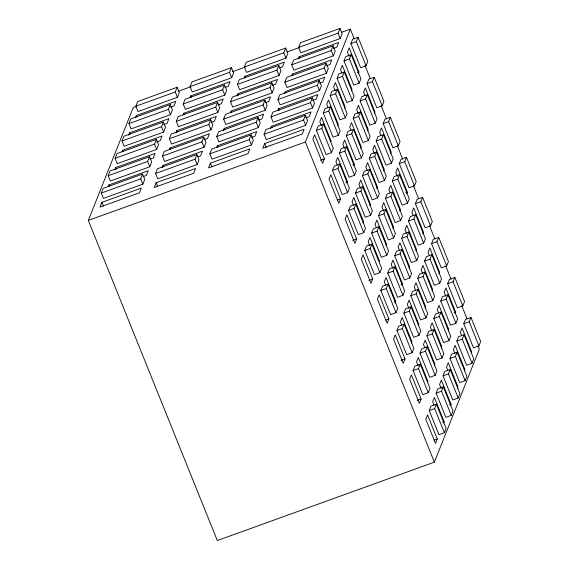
<?xml version="1.0" encoding="UTF-8"?>
<svg xmlns="http://www.w3.org/2000/svg" width="569" height="569" viewBox="0 0 569 569"><rect width="100%" height="100%" fill="white"/><g stroke="black" fill="none" stroke-linecap="round" stroke-linejoin="round"><path stroke-width="0.85" d="M477.981 345.973L479.304 349.266L434.382 462.149L217.308 540.55L88.323 220.416L133.246 107.534L136.581 106.325M101.282 193.062L103.16 188.332L142.613 174.086L144.761 179.42L142.876 184.15L103.43 198.396L101.282 193.062L140.728 178.815L142.613 174.086M108.188 175.7L110.073 170.963L149.526 156.717L151.674 162.051L149.789 166.781L110.336 181.034L108.188 175.7L147.641 161.447L149.526 156.717M115.102 158.331L116.986 153.602L156.432 139.348L158.58 144.682L156.703 149.419L117.25 163.666L115.102 158.331L154.548 144.085L156.432 139.348M122.015 140.963L123.893 136.233L163.346 121.986L165.494 127.321L163.609 132.051L124.163 146.297L122.015 140.963L161.461 126.716L163.346 121.986M128.921 123.594L130.806 118.864L170.259 104.618L172.407 109.952L170.522 114.682L131.076 128.928L128.921 123.594L168.374 109.348L170.259 104.618M135.835 106.232L137.719 101.495L177.165 87.249L179.313 92.583L177.436 97.32L137.983 111.567L135.835 106.232L175.288 91.979L177.165 87.249M101.858 202.351L99.973 207.08L139.426 192.834L141.304 188.104L101.858 202.351L103.394 206.163M108.138 186.561L108.764 184.982L148.217 170.736L146.333 175.465L143.047 176.653M114.739 169.982L115.678 167.62L155.131 153.367L153.246 158.104L149.96 159.292M121.958 151.831L122.591 150.252L162.037 136.005L160.159 140.735L156.866 141.923M128.558 135.251L129.497 132.883L168.95 118.637L167.066 123.366L163.78 124.554M135.472 117.883L136.411 115.514L175.864 101.268L173.979 105.998L170.693 107.185M155.55 173.467L157.428 168.73L196.881 154.483L199.029 159.818L197.144 164.548L157.698 178.801L155.55 173.467L194.996 159.213L196.881 154.483M162.457 156.098L164.341 151.368L203.794 137.115L205.942 142.456L204.058 147.186L164.612 161.432L162.457 156.098L201.91 141.852L203.794 137.115M169.37 138.729L171.255 134L210.701 119.753L212.849 125.088L210.971 129.817L171.518 144.064L169.37 138.729L208.823 124.483L210.701 119.753M176.283 121.361L178.161 116.631L217.614 102.384L219.762 107.719L217.877 112.449L178.431 126.702L176.283 121.361L215.729 107.114L217.614 102.384M183.19 103.999L185.074 99.262L224.527 85.016L226.675 90.35L224.791 95.087L185.345 109.333L183.19 103.999L222.643 89.746L224.527 85.016M190.103 86.63L191.988 81.9L231.434 67.647L233.589 72.988L231.704 77.718L192.251 91.965L190.103 86.63L229.556 72.384L231.434 67.647M156.126 182.749L154.242 187.486L193.695 173.232L195.572 168.502L156.126 182.749L157.663 186.561M162.094 167.748L163.033 165.387L202.486 151.134L200.601 155.87L198.14 156.76M169.32 149.597L169.946 148.018L209.399 133.772L207.514 138.502L204.228 139.69M175.913 133.018L176.859 130.65L216.305 116.403L214.428 121.133L211.135 122.321M183.14 114.86L183.766 113.281L223.219 99.034L221.334 103.764L218.048 104.952M190.053 97.491L190.679 95.919L230.132 81.666L228.247 86.403L224.961 87.59M209.819 153.865L211.696 149.135L251.149 134.881L253.297 140.223L251.413 144.953L211.967 159.199L209.819 153.865L249.265 139.618L251.149 134.881M216.725 136.496L218.61 131.766L258.063 117.52L260.211 122.854L258.326 127.584L218.88 141.83L216.725 136.496L256.178 122.25L258.063 117.52M223.638 119.127L225.523 114.397L264.969 100.151L267.124 105.485L265.239 110.215L225.786 124.469L223.638 119.127L263.091 104.881L264.969 100.151M230.552 101.766L232.429 97.029L271.882 82.782L274.03 88.117L272.146 92.854L232.7 107.1L230.552 101.766L269.998 87.512L271.882 82.782M237.458 84.397L239.343 79.667L278.796 65.414L280.944 70.755L279.059 75.485L239.613 89.731L237.458 84.397L276.911 70.151L278.796 65.414M244.371 67.028L246.256 62.298L285.702 48.052L287.857 53.386L285.972 58.116L246.519 72.363L244.371 67.028L283.824 52.782L285.702 48.052M210.395 163.154L208.51 167.883L247.963 153.637L249.841 148.9L210.395 163.154L211.931 166.959M216.675 147.364L217.301 145.785L256.754 131.539L254.869 136.268L251.583 137.456M223.276 130.785L224.214 128.416L263.667 114.17L261.783 118.9L258.497 120.087M230.502 112.626L231.128 111.047L270.574 96.801L268.696 101.531L265.403 102.719M237.095 96.047L238.034 93.686L277.487 79.432L275.602 84.169L272.316 85.357M244.321 77.896L244.947 76.317L284.4 62.071L282.516 66.801L279.23 67.988M264.087 134.263L265.965 129.533L305.418 115.287L307.566 120.621L305.681 125.351L266.235 139.597L264.087 134.263L303.533 120.016L305.418 115.287M270.993 116.894L272.878 112.164L312.331 97.918L314.479 103.252L312.594 107.982L273.148 122.235L270.993 116.894L310.446 102.648L312.331 97.918M277.907 99.532L279.792 94.795L319.237 80.549L321.393 85.883L319.508 90.62L280.055 104.867L277.907 99.532L317.36 85.279L319.237 80.549M284.82 82.164L286.698 77.434L326.151 63.18L328.299 68.522L326.421 73.252L286.968 87.498L284.82 82.164L324.266 67.917L326.151 63.18M291.726 64.795L293.611 60.065L333.064 45.819L335.212 51.153L333.327 55.883L293.881 70.129L291.726 64.795L331.179 50.549L333.064 45.819M298.64 47.426L300.524 42.696L339.97 28.45L342.125 33.784L340.241 38.514L300.788 52.768L298.64 47.426L338.093 33.18L339.97 28.45M264.663 143.552L262.778 148.281L302.231 134.035L304.109 129.305L264.663 143.552L266.2 147.364M270.631 128.551L271.569 126.183L311.023 111.937L309.138 116.666L305.852 117.854M277.857 110.393L278.483 108.814L317.936 94.568L316.051 99.298L312.765 100.485M284.45 93.814L285.396 91.453L324.842 77.199L322.964 81.936L319.671 83.124M291.677 75.663L292.31 74.084L331.755 59.837L329.871 64.567L326.585 65.755M298.277 59.084L299.216 56.715L338.669 42.469L336.784 47.199L333.498 48.386M434.382 462.149L305.397 142.015L350.319 29.133L341.137 32.447M316.357 130.429L318.107 126.055L323.533 124.092L333.263 148.246L331.521 152.62L326.094 154.583L316.357 130.429L321.784 128.473L323.533 124.092M323.27 113.067L325.013 108.686L330.44 106.723L340.17 130.877L338.427 135.258L333 137.214L323.27 113.067L328.697 111.104L330.44 106.723M330.184 95.699L331.926 91.317L337.353 89.361L347.083 113.508L345.34 117.89L339.913 119.846L330.184 95.699L335.61 93.736L337.353 89.361M337.097 78.33L338.839 73.956L344.266 71.993L353.996 96.14L352.254 100.521L346.827 102.484L337.097 78.33L342.524 76.374L344.266 71.993M344.003 60.968L345.746 56.587L351.173 54.624L360.902 78.778L359.16 83.152L353.733 85.115L344.003 60.968L349.43 59.005L351.173 54.624M350.917 43.6L352.659 39.218L358.086 37.255L367.816 61.409L366.073 65.791L360.646 67.747L350.917 43.6L356.343 41.637L358.086 37.255M324.38 158.886L322.637 163.267L312.907 139.113L314.65 134.739L324.38 158.886L320.503 160.287M337.616 125.614L338.199 124.156L328.469 100.002L326.727 104.383L328.021 107.605M344.529 108.245L345.113 106.787L335.383 82.633L333.64 87.014L335.262 91.04M351.443 90.876L352.019 89.418L342.289 65.271L340.547 69.646L341.848 72.868M358.349 73.515L358.932 72.05L349.202 47.903L347.46 52.284L349.082 56.31M332.481 170.451L334.223 166.07L339.65 164.107L349.38 188.261L347.638 192.642L342.211 194.598L332.481 170.451L337.908 168.488L339.65 164.107M339.394 153.082L341.137 148.701L346.564 146.745L356.294 170.892L354.551 175.273L349.124 177.229L339.394 153.082L344.821 151.119L346.564 146.745M346.308 135.714L348.05 131.332L353.477 129.376L363.207 153.523L361.464 157.905L356.038 159.868L346.308 135.714L351.734 133.758L353.477 129.376M353.214 118.352L354.956 113.971L360.383 112.008L370.12 136.162L368.371 140.536L362.944 142.499L353.214 118.352L358.641 116.389L360.383 112.008M360.127 100.983L361.87 96.602L367.297 94.639L377.027 118.793L375.284 123.174L369.857 125.13L360.127 100.983L365.554 99.02L367.297 94.639M367.041 83.615L368.783 79.233L374.21 77.277L383.94 101.424L382.197 105.806L376.77 107.761L367.041 83.615L372.467 81.651L374.21 77.277M340.504 198.901L338.761 203.282L329.031 179.135L330.774 174.754L340.504 198.901L337.403 200.025M346.834 182.998L347.41 181.532L337.68 157.385L335.938 161.767L337.239 164.989M353.74 165.629L354.323 164.171L344.594 140.017L342.851 144.398L344.473 148.424M360.654 148.26L361.237 146.802L351.507 122.655L349.764 127.029L351.059 130.251M367.567 130.898L368.143 129.433L358.413 105.286L356.671 109.668L358.292 113.693M374.473 113.53L375.056 112.072L365.326 87.918L363.584 92.299L364.878 95.521M348.605 210.466L350.348 206.085L355.774 204.129L365.504 228.276L363.762 232.657L358.335 234.613L348.605 210.466L354.032 208.503L355.774 204.129M355.518 193.097L357.261 188.716L362.688 186.76L372.418 210.907L370.675 215.288L365.248 217.251L355.518 193.097L360.945 191.141L362.688 186.76M362.432 175.729L364.174 171.354L369.601 169.391L379.331 193.545L377.588 197.92L372.162 199.883L362.432 175.729L367.859 173.773L369.601 169.391M369.338 158.367L371.08 153.986L376.507 152.023L386.237 176.177L384.495 180.558L379.068 182.514L369.338 158.367L374.765 156.404L376.507 152.023M376.251 140.998L377.994 136.617L383.421 134.661L393.151 158.808L391.408 163.189L385.981 165.145L376.251 140.998L381.678 139.035L383.421 134.661M383.165 123.629L384.907 119.255L390.334 117.292L400.064 141.439L398.321 145.82L392.894 147.784L383.165 123.629L388.591 121.674L390.334 117.292M356.621 238.916L354.878 243.297L345.148 219.15L346.891 214.769L356.621 238.916L352.744 240.317M362.958 223.012L363.534 221.554L353.804 197.4L352.062 201.782L353.356 205.004M369.864 205.644L370.447 204.186L360.718 180.039L358.975 184.413L360.597 188.439M376.778 188.282L377.361 186.817L367.624 162.67L365.881 167.051L367.183 170.266M383.691 170.913L384.267 169.455L374.537 145.301L372.795 149.683L374.416 153.708M390.597 153.545L391.18 152.087L381.45 127.933L379.708 132.314L381.002 135.536M364.729 250.481L366.472 246.1L371.898 244.144L381.628 268.291L379.886 272.672L374.459 274.635L364.729 250.481L370.156 248.525L371.898 244.144M371.642 233.112L373.385 228.738L378.812 226.775L388.542 250.929L386.799 255.303L381.372 257.266L371.642 233.112L377.069 231.156L378.812 226.775M378.549 215.751L380.298 211.369L385.725 209.406L395.455 233.56L393.712 237.942L388.286 239.898L378.549 215.751L383.975 213.788L385.725 209.406M385.462 198.382L387.204 194.001L392.631 192.045L402.361 216.192L400.619 220.573L395.192 222.529L385.462 198.382L390.889 196.419L392.631 192.045M392.375 181.013L394.118 176.632L399.545 174.676L409.275 198.823L407.532 203.204L402.105 205.167L392.375 181.013L397.802 179.057L399.545 174.676M399.289 163.652L401.031 159.27L406.458 157.307L416.188 181.461L414.445 185.835L409.019 187.798L399.289 163.652L404.715 161.688L406.458 157.307M372.745 278.938L371.002 283.312L361.272 259.165L363.015 254.784L372.745 278.938L368.868 280.339M385.988 245.659L386.571 244.201L376.842 220.054L375.099 224.435L376.394 227.65M392.902 228.297L393.478 226.832L383.748 202.685L382.005 207.066L383.627 211.092M399.808 210.928L400.391 209.47L390.661 185.316L388.919 189.697L390.213 192.919M406.721 193.56L407.304 192.102L397.575 167.955L395.832 172.329L397.454 176.354M380.853 290.496L382.596 286.122L388.022 284.159L397.752 308.306L396.01 312.687L390.583 314.65L380.853 290.496L386.28 288.54L388.022 284.159M387.766 273.134L389.509 268.753L394.936 266.79L404.666 290.944L402.923 295.325L397.496 297.281L387.766 273.134L393.193 271.171L394.936 266.79M394.673 255.766L396.415 251.384L401.842 249.428L411.572 273.575L409.829 277.957L404.403 279.912L394.673 255.766L400.099 253.802L401.842 249.428M401.586 238.397L403.329 234.015L408.755 232.06L418.485 256.206L416.743 260.588L411.316 262.551L401.586 238.397L407.013 236.441L408.755 232.06M408.499 221.028L410.242 216.654L415.669 214.691L425.399 238.845L423.656 243.219L418.229 245.182L408.499 221.028L413.926 219.072L415.669 214.691M415.406 203.666L417.148 199.285L422.575 197.322L432.312 221.476L430.562 225.857L425.135 227.813L415.406 203.666L420.832 201.703L422.575 197.322M388.869 318.953L387.126 323.334L377.396 299.18L379.139 294.799L388.869 318.953L385.768 320.07M395.199 303.042L395.782 301.584L386.052 277.437L384.31 281.819L385.604 285.033M402.112 285.681L402.696 284.216L392.966 260.069L391.223 264.45L392.845 268.476M409.026 268.312L409.602 266.854L399.872 242.7L398.129 247.081L399.431 250.303M415.932 250.943L416.515 249.485L406.785 225.338L405.043 229.712L406.664 233.738M422.845 233.582L423.428 232.116L413.699 207.97L411.956 212.351L413.25 215.566M396.977 330.518L398.72 326.137L404.146 324.174L413.876 348.328L412.134 352.702L406.707 354.665L396.977 330.518L402.404 328.555L404.146 324.174M403.89 313.149L405.633 308.768L411.06 306.812L420.79 330.959L419.047 335.34L413.62 337.296L403.89 313.149L409.317 311.186L411.06 306.812M410.797 295.78L412.539 291.399L417.966 289.443L427.696 313.59L425.953 317.971L420.527 319.934L410.797 295.78L416.224 293.824L417.966 289.443M417.71 278.412L419.453 274.038L424.879 272.074L434.609 296.229L432.867 300.603L427.44 302.566L417.71 278.412L423.137 276.456L424.879 272.074M424.623 261.05L426.366 256.669L431.793 254.706L441.523 278.86L439.78 283.241L434.353 285.197L424.623 261.05L430.05 259.087L431.793 254.706M431.53 243.681L433.272 239.3L438.699 237.344L448.429 261.491L446.686 265.872L441.26 267.828L431.53 243.681L436.956 241.718L438.699 237.344M404.993 358.968L403.25 363.349L393.52 339.195L395.263 334.821L404.993 358.968L401.117 360.369M411.323 343.064L411.906 341.599L402.176 317.452L400.434 321.834L401.728 325.048M418.236 325.696L418.82 324.238L409.083 300.083L407.34 304.465L408.962 308.49M425.15 308.327L425.726 306.869L415.996 282.722L414.253 287.096L415.555 290.318M432.056 290.958L432.639 289.5L422.909 265.353L421.167 269.734L422.788 273.753M438.969 273.597L439.553 272.131L429.823 247.984L428.073 252.366L429.375 255.588M413.101 370.533L414.844 366.151L420.271 364.188L430 388.343L428.258 392.724L422.831 394.68L413.101 370.533L418.528 368.57L420.271 364.188M420.007 353.164L421.757 348.783L427.184 346.827L436.914 370.974L435.171 375.355L429.744 377.318L420.007 353.164L425.434 351.208L427.184 346.827M426.921 335.795L428.663 331.421L434.09 329.458L443.82 353.605L442.077 357.986L436.651 359.949L426.921 335.795L432.348 333.839L434.09 329.458M433.834 318.434L435.577 314.052L441.003 312.089L450.733 336.243L448.991 340.618L443.564 342.581L433.834 318.434L439.261 316.471L441.003 312.089M440.747 301.065L442.49 296.684L447.917 294.728L457.647 318.875L455.904 323.256L450.477 325.212L440.747 301.065L446.174 299.102L447.917 294.728M447.654 283.696L449.396 279.315L454.823 277.359L464.553 301.506L462.81 305.887L457.384 307.85L447.654 283.696L453.08 281.74L454.823 277.359M421.117 398.983L419.374 403.364L409.644 379.217L411.387 374.836L421.117 398.983L417.241 400.384M434.36 365.711L434.936 364.252L425.207 340.098L423.464 344.48L424.766 347.702M441.267 348.342L441.85 346.884L432.12 322.737L430.377 327.118L431.999 331.137M448.18 330.98L448.763 329.515L439.033 305.368L437.291 309.749L438.585 312.971M455.093 313.611L455.669 312.153L445.94 287.999L444.197 292.381L445.819 296.406M429.225 410.548L430.968 406.166L436.395 404.21L446.124 428.357L444.382 432.739L438.955 434.695L429.225 410.548L434.652 408.585L436.395 404.21M436.131 393.179L437.874 388.805L443.301 386.842L453.031 410.989L451.288 415.37L445.861 417.333L436.131 393.179L441.558 391.223L443.301 386.842M443.045 375.817L444.787 371.436L450.214 369.473L459.944 393.627L458.201 398.001L452.775 399.964L443.045 375.817L448.472 373.854L450.214 369.473M449.958 358.449L451.701 354.067L457.127 352.111L466.857 376.258L465.115 380.64L459.688 382.596L449.958 358.449L455.385 356.486L457.127 352.111M456.864 341.08L458.607 336.699L464.034 334.743L473.771 358.89L472.021 363.271L466.594 365.234L456.864 341.08L462.291 339.124L464.034 334.743M463.778 323.711L465.52 319.337L470.947 317.374L480.677 341.521L478.934 345.902L473.508 347.865L463.778 323.711L469.205 321.755L470.947 317.374M437.241 439.005L435.498 443.379L425.768 419.232L427.511 414.851L437.241 439.005L434.14 440.122M443.571 423.094L444.154 421.636L434.424 397.482L432.682 401.863L433.976 405.085M450.484 405.725L451.061 404.267L441.331 380.12L439.588 384.495L441.21 388.52M457.391 388.364L457.974 386.899L448.244 362.752L446.501 367.133L447.796 370.348M464.304 370.995L464.887 369.537L455.157 345.383L453.415 349.764L455.036 353.79M178.332 91.253L190.85 86.73M232.6 71.651L245.118 67.128M286.868 52.049L299.386 47.526M357.382 72.612L358.932 72.05M88.323 220.416L305.397 142.015M352.773 164.733L354.323 164.171M345.86 182.094L347.41 181.532M405.754 192.663L407.304 192.102M401.145 284.777L402.696 284.216M394.232 302.146L395.782 301.584M454.119 312.708L455.669 312.153M449.51 404.829L451.061 404.267M442.604 422.198L444.154 421.636M356.343 41.637L366.073 65.791M372.467 81.651L382.197 105.806M388.591 121.674L398.321 145.82M404.715 161.688L414.445 185.835M420.832 201.703L430.562 225.857M436.956 241.718L446.686 265.872M453.08 281.74L462.81 305.887M469.205 321.755L478.934 345.902M350.319 29.133L354.295 39.012M364.907 65.343L370.213 78.515M381.159 105.67L386.458 118.836M397.404 145.991L402.71 159.164M413.322 185.494L418.628 198.666M429.567 225.822L434.872 238.987M445.812 266.15L451.117 279.315M461.729 305.645L467.035 318.818M471.793 352.168L462.064 328.021L460.321 332.396L461.623 335.618M349.43 59.005L359.16 83.152M365.554 99.02L375.284 123.174M381.678 139.035L391.408 163.189M397.802 179.057L407.532 203.204M413.926 219.072L423.656 243.219M430.05 259.087L439.78 283.241M446.174 299.102L455.904 323.256M462.291 339.124L472.021 363.271M338.093 33.18L340.241 38.514M342.524 76.374L352.254 100.521M358.641 116.389L368.371 140.536M374.765 156.404L384.495 180.558M390.889 196.419L400.619 220.573M407.013 236.441L416.743 260.588M423.137 276.456L432.867 300.603M439.261 316.471L448.991 340.618M455.385 356.486L465.115 380.64M331.179 50.549L333.327 55.883M335.61 93.736L345.34 117.89M351.734 133.758L361.464 157.905M367.859 173.773L377.588 197.92M383.975 213.788L393.712 237.942M400.099 253.802L409.829 277.957M416.224 293.824L425.953 317.971M432.348 333.839L442.077 357.986M448.472 373.854L458.201 398.001M324.266 67.917L326.421 73.252M328.697 111.104L338.427 135.258M344.821 151.119L354.551 175.273M360.945 191.141L370.675 215.288M377.069 231.156L386.799 255.303M393.193 271.171L402.923 295.325M409.317 311.186L419.047 335.34M425.434 351.208L435.171 375.355M441.558 391.223L451.288 415.37M317.36 85.279L319.508 90.62M299.216 56.715L299.835 58.244M331.286 141.517L321.556 117.37L319.814 121.752L321.435 125.777M379.658 261.569L369.928 237.422L368.186 241.797L369.807 245.822M428.03 381.621L418.3 357.467L416.558 361.848L418.179 365.874M321.784 128.473L331.521 152.62M337.908 168.488L347.638 192.642M354.032 208.503L363.762 232.657M370.156 248.525L379.886 272.672M386.28 288.54L396.01 312.687M402.404 328.555L412.134 352.702M418.528 368.57L428.258 392.724M434.652 408.585L444.382 432.739M310.446 102.648L312.594 107.982M283.824 52.782L285.972 58.116M292.31 74.084L292.921 75.606M303.533 120.016L305.681 125.351M276.911 70.151L279.059 75.485M285.396 91.453L286.008 92.975M269.998 87.512L272.146 92.854M278.483 108.814L279.102 110.343M263.091 104.881L265.239 110.215M271.569 126.183L272.188 127.712M244.947 76.317L245.566 77.839M256.178 122.25L258.326 127.584M229.556 72.384L231.704 77.718M238.034 93.686L238.653 95.208M249.265 139.618L251.413 144.953M222.643 89.746L224.791 95.087M231.128 111.047L231.739 112.577M215.729 107.114L217.877 112.449M224.214 128.416L224.826 129.938M208.823 124.483L210.971 129.817M217.301 145.785L217.92 147.307M190.679 95.919L191.291 97.441M201.91 141.852L204.058 147.186M175.288 91.979L177.436 97.32M183.766 113.281L184.384 114.81M194.996 159.213L197.144 164.548M168.374 109.348L170.522 114.682M176.859 130.65L177.471 132.172M161.461 126.716L163.609 132.051M169.946 148.018L170.558 149.54M154.548 144.085L156.703 149.419M163.033 165.387L163.652 166.909M136.411 115.514L137.022 117.043M147.641 161.447L149.789 166.781M129.497 132.883L130.116 134.405M140.728 178.815L142.876 184.15M122.591 150.252L123.203 151.774M115.678 167.62L116.289 169.142M108.764 184.982L109.383 186.511"/></g></svg>
